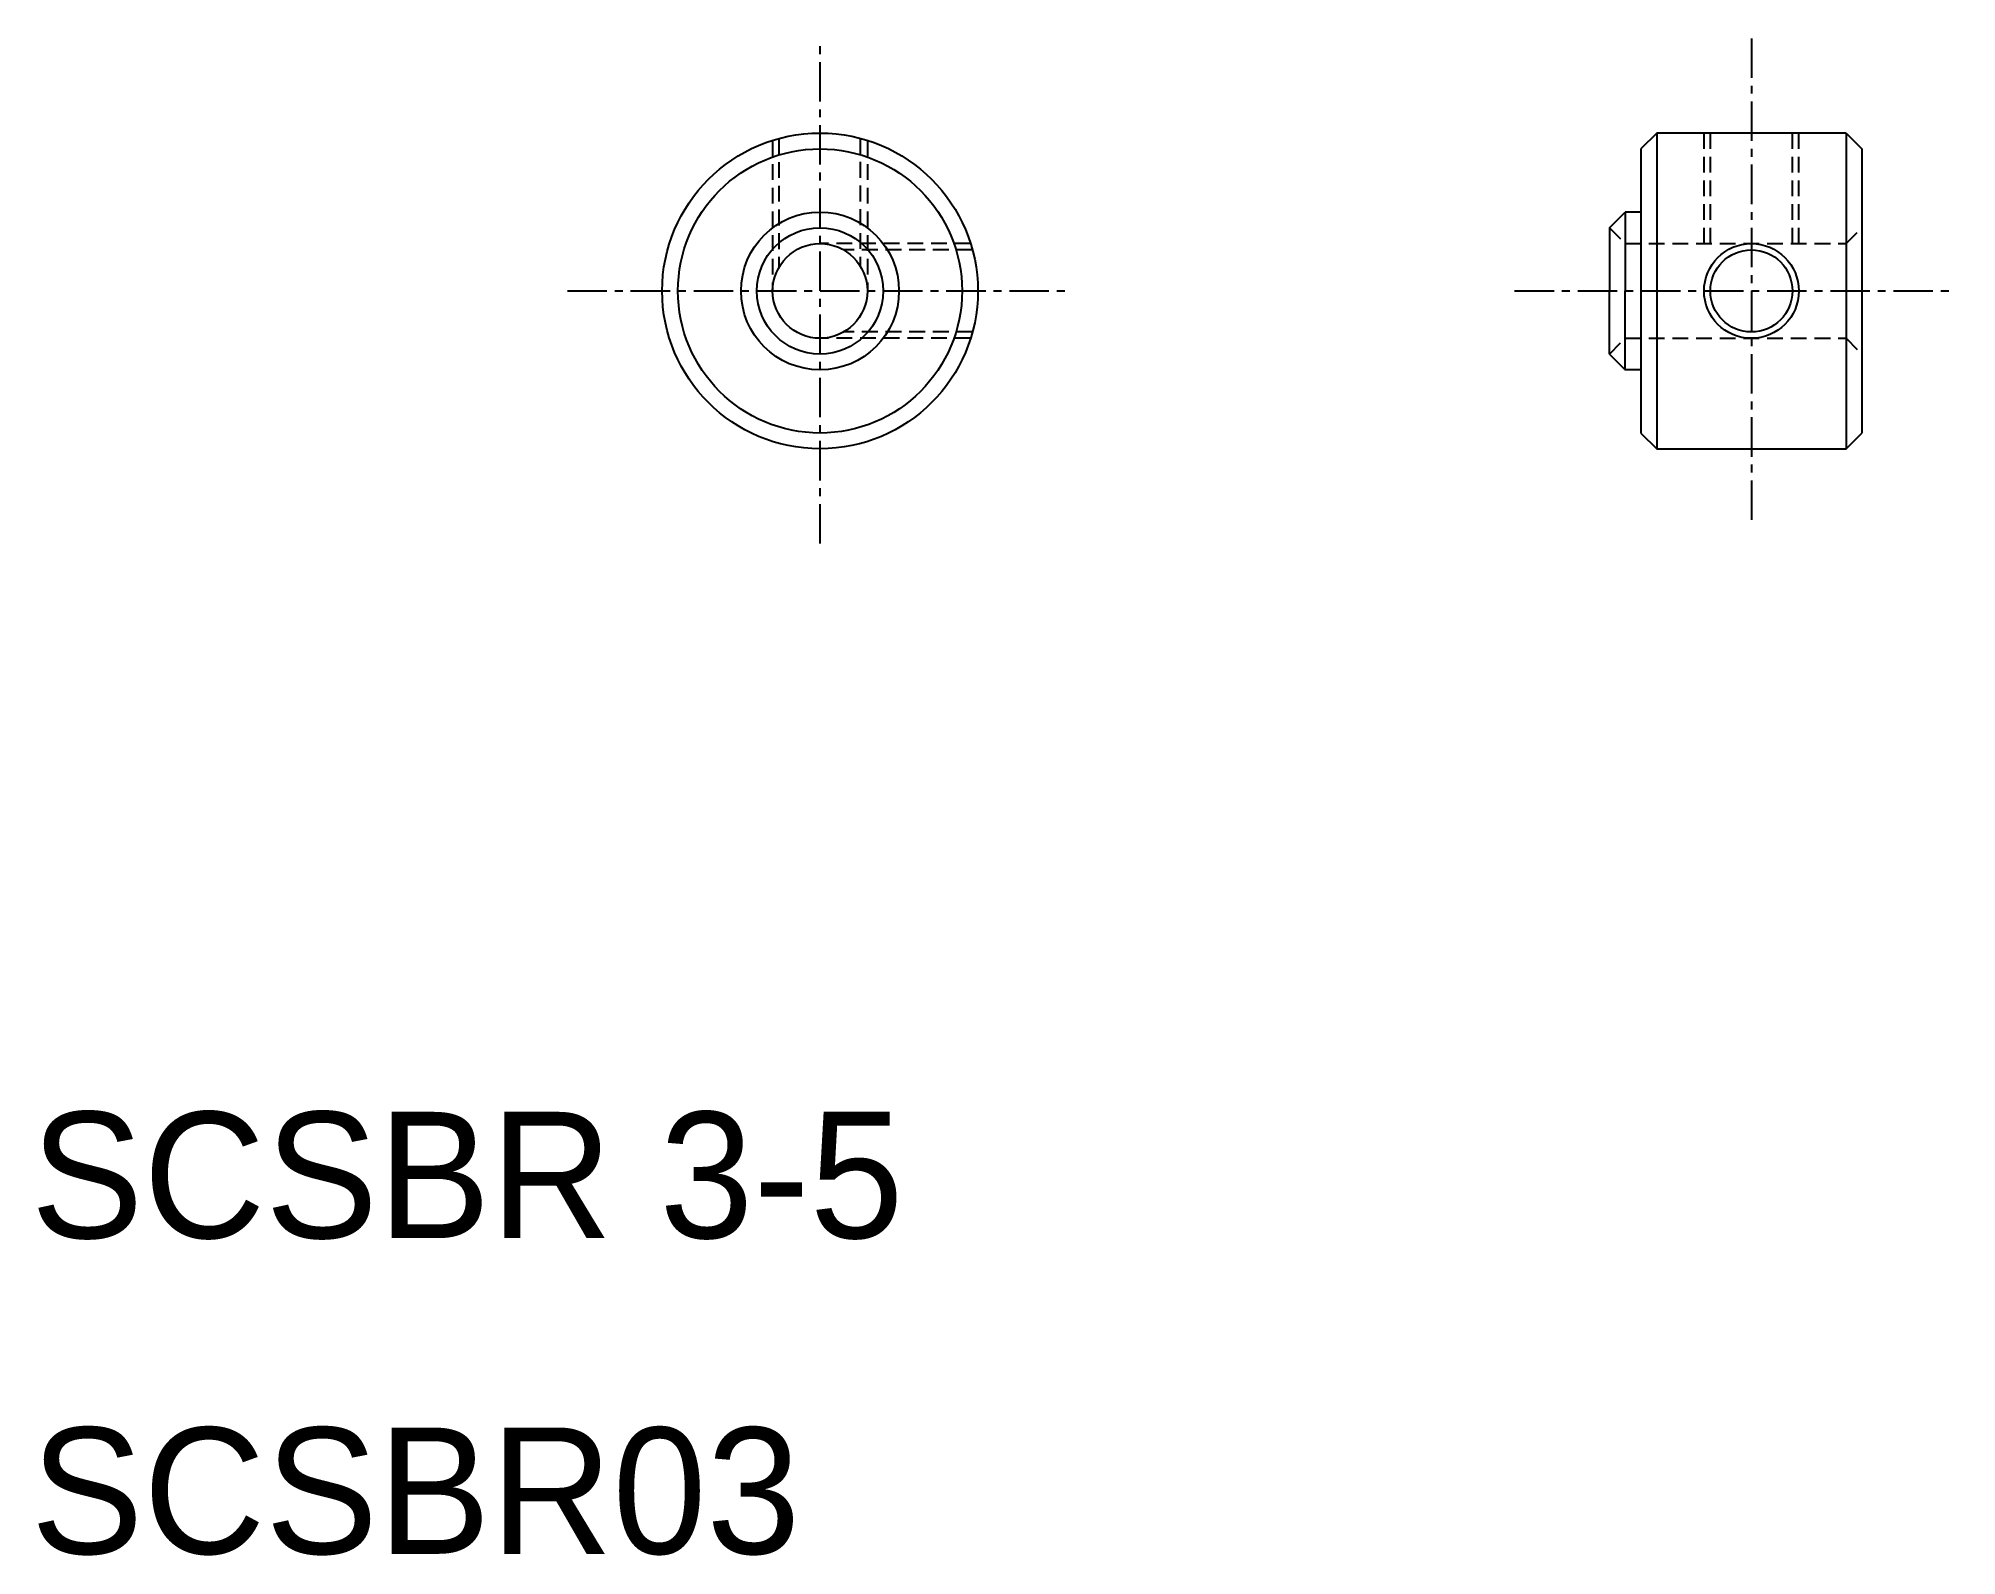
# Model space of a CAD drawing. Extents: x 10.2 to 71, y 9.9 to 58.
import ezdxf

# ---------------------------------------------------------------- set-up
doc = ezdxf.new("R2010")
doc.units = 0
doc.linetypes.add('CENTER', pattern=[2, 1.25, -0.25, 0.25, -0.25])
doc.linetypes.add('DASHED', pattern=[0.75, 0.5, -0.25])
doc.layers.get('0').update_dxf_attribs({"linetype": 'CONTINUOUS'})
doc.layers.add('CENTER', color=1, linetype='CENTER')

msp = doc.modelspace()

# ---------------------------------------------------------------- linework, layer by layer
at = {"color": 3, "linetype": 'DASHED'}
for p, q in [((33.5, 54.77), (33.5, 50)), ((33.7, 54.828), (33.7, 50.748)), ((36.275, 54.835), (36.275, 50.79)), ((36.5, 54.77), (36.5, 50)), ((63, 51.5), (63, 55)), ((63.2, 51.5), (63.2, 55)), ((65.8, 51.5), (65.8, 55)), ((66, 51.5), (66, 55)), ((60, 52), (60.5, 51.5)), ((67.5, 51.5), (68, 52)), ((39.77, 51.5), (35, 51.5)), ((39.828, 51.3), (35.748, 51.3)), ((60.5, 51.5), (67.5, 51.5)), ((39.828, 48.7), (35.748, 48.7)), ((39.77, 48.5), (35, 48.5)), ((60, 48), (60.5, 48.5)), ((60.5, 48.5), (67.5, 48.5)), ((67.5, 48.5), (68, 48))]:
    msp.add_line(p, q, dxfattribs=at)
at = {"color": 7, "linetype": 'CONTINUOUS'}
for p, q in [((61.5, 55), (61, 54.5)), ((67.5, 55), (61.5, 55)), ((61.5, 55), (61.5, 45)), ((67.5, 55), (68, 54.5)), ((67.5, 55), (67.5, 45)), ((61, 54.5), (61, 45.5)), ((68, 54.5), (68, 45.5)), ((60, 52), (60.5, 52.5)), ((61, 52.5), (60.5, 52.5)), ((60.5, 52.5), (60.5, 50)), ((60, 52), (60, 50)), ((60, 48), (60, 50)), ((60.5, 47.5), (60.5, 50)), ((60, 48), (60.5, 47.5)), ((61, 47.5), (60.5, 47.5)), ((61, 45.5), (61.5, 45)), ((61.5, 45), (67.5, 45)), ((67.5, 45), (68, 45.5))]:
    msp.add_line(p, q, dxfattribs=at)
for centre, radius in [((35, 50), 5), ((35, 50), 4.5), ((35, 50), 2.5), ((35, 50), 2), ((35, 50), 1.5), ((64.5, 50), 1.3)]:
    msp.add_circle(centre, radius, dxfattribs=at)
at = {"color": 3, "linetype": 'CONTINUOUS'}
msp.add_circle((64.5, 50), 1.5, dxfattribs=at)
at = {"layer": 'CENTER', "color": 1, "linetype": 'CENTER'}
for p, q in [((35, 42), (35, 58)), ((64.5, 58), (64.5, 42.5)), ((27, 50), (43, 50)), ((57, 50), (71, 50))]:
    msp.add_line(p, q, dxfattribs=at)

# ---------------------------------------------------------------- texts
at = {"color": 7, "linetype": 'CONTINUOUS'}
for s, p in [('SCSBR 3-5', (10, 20)), ('SCSBR03', (10, 10))]:
    msp.add_text(s, height=4, dxfattribs=at).set_placement(p)

doc.saveas('drawing.dxf')
